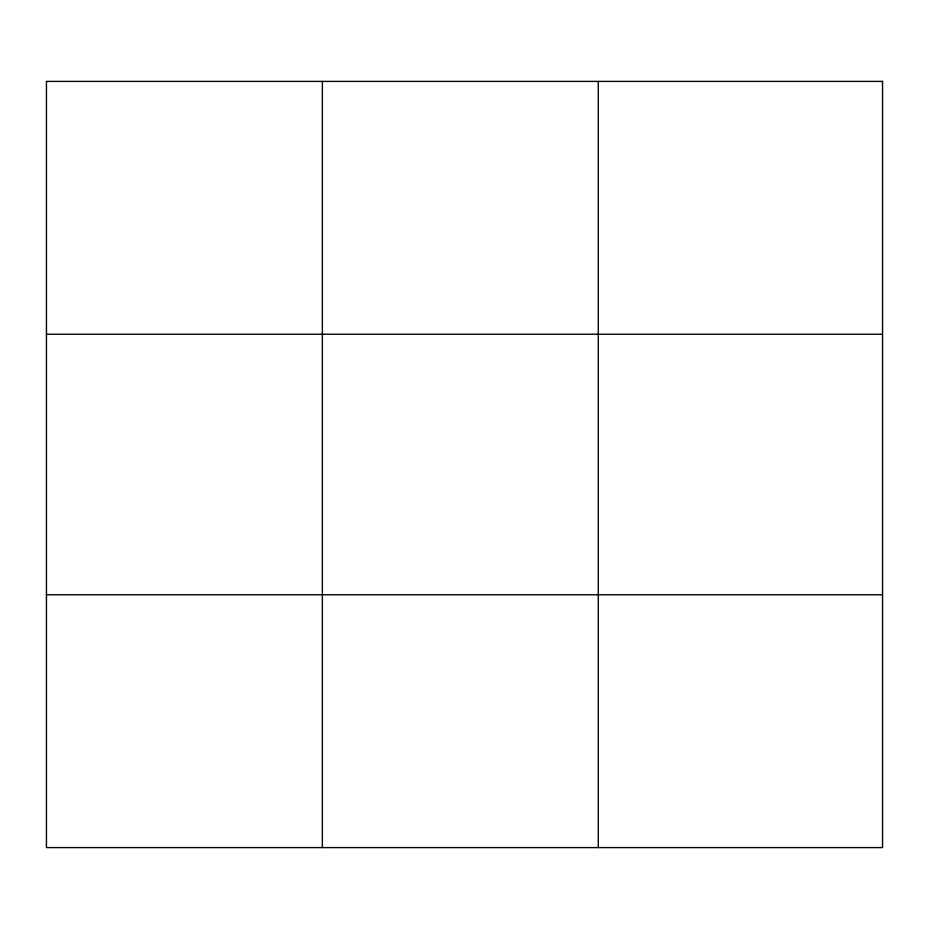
<?xml version="1.0" encoding="UTF-8"?>
<svg xmlns="http://www.w3.org/2000/svg" width="929" height="929" viewBox="0 0 929 929"><rect width="100%" height="100%" fill="white"/><g stroke="black" fill="none" stroke-linecap="round" stroke-linejoin="round"><path stroke-width="1.39" d="M322.363 81.404L322.363 847.596M598.276 81.404L598.276 847.596M46.45 334.243L882.55 334.243M46.45 594.757L882.55 594.757M882.55 81.404L882.55 847.596L46.45 847.596L46.45 81.404L882.55 81.404"/></g></svg>
